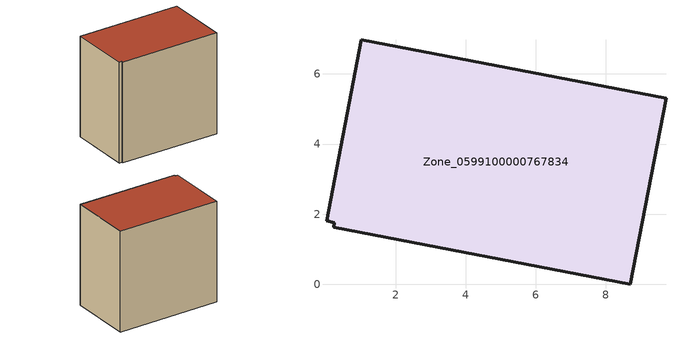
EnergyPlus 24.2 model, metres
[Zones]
Zone_0599100000767834
 floor ground (C_G): 1.02,6.98 9.71,5.3 8.69,0 0.23,1.63 0.25,1.76 0.03,1.81 z0
 wall outside (C_F): 8.69,0 9.71,5.3 1.02,6.98 0.03,1.81 0.25,1.76 0.23,1.63 8.69,0 z0:8.63
 roof outside (C_R): 9.71,5.3 1.02,6.98 0.03,1.81 0.25,1.76 0.23,1.63 8.69,0 z8.63
[BUILDING]
Pand.0599100000767834: North Axis=0; Terrain=City; Loads Convergence Tolerance Value=0.04; Temperature Convergence Tolerance Value=0.4; Solar Distribution=FullExterior; Maximum Number of Warmup Days=25; Minimum Number of Warmup Days=1
[Site:Location]
Rotterdam.The.Hague.AP_ZH_NLD Design_Conditions: Latitude=51.96; Longitude=4.45; Time Zone=1; Elevation=-4.5
[SITE:GROUNDTEMPERATURE:BUILDINGSURFACE]
18, 18, 18, 18, 18, 18, 18, 18, 18, 18, 18, 18
[MATERIAL] Thermal Absorptance=0.9; Solar Absorptance=0.7; Visible Absorptance=0.7
Name | Roughness | Thickness | Conductivity | Density | Specific Heat
G.TI.2006-2014 | MediumSmooth | 0.15 | 0.06 | 540 | 1210
F.TI.2006-2014 | Rough | 0.3 | 0.12 | 1920 | 840
R.TI.2006-2014 | MediumRough | 0.2 | 0.08 | 1500 | 1000
[CONSTRUCTION]
C_G: G.TI.2006-2014
C_F: F.TI.2006-2014
C_R: R.TI.2006-2014
[ZONE]
Zone_0599100000767834: Type=1; Multiplier=1; Ceiling Height=Autocalculate; Volume=Autocalculate; Floor Area=autocalculate; Part of Total Floor Area=Yes
[ZONEINFILTRATION:DESIGNFLOWRATE]
Infil_Zone_0599100000767834: Zone or ZoneList or Space or SpaceList=Zone_0599100000767834; Schedule=AlwaysOn; Design Flow Rate Calculation Method=Flow/Area; Flow Rate per Floor Area=0.0015; Constant Term Coefficient=1; Temperature Term Coefficient=0; Velocity Term Coefficient=0; Velocity Squared Term Coefficient=0
[HVACTEMPLATE:ZONE:IDEALLOADSAIRSYSTEM]
Zone_0599100000767834: Maximum Heating Supply Air Temperature=50; Minimum Cooling Supply Air Temperature=13; Maximum Heating Supply Air Humidity Ratio=0.0156; Minimum Cooling Supply Air Humidity Ratio=0.0077; Heating Limit=NoLimit; Cooling Limit=NoLimit; Dehumidification Control Type=ConstantSensibleHeatRatio; Cooling Sensible Heat Ratio=0.7; Dehumidification Setpoint=60; Humidification Control Type=None; Humidification Setpoint=30; Outdoor Air Method=None; Outdoor Air Flow Rate per Person=0.00944; Outdoor Air Flow Rate per Zone Floor Area=0; Outdoor Air Flow Rate per Zone=0; Demand Controlled Ventilation Type=None; Outdoor Air Economizer Type=NoEconomizer; Heat Recovery Type=None; Sensible Heat Recovery Effectiveness=0.7; Latent Heat Recovery Effectiveness=0.65
[ZONECONTROL:THERMOSTAT]
ThermostatControl_Zone_0599100000767834: Zone or ZoneList=Zone_0599100000767834; Control Type Schedule=DualSetpointControlType; Control 1=Thermostat_Zone_0599100000767834; Temperature Difference Between Cutout And Setpoint=0
[THERMOSTATSETPOINT:DUALSETPOINT]
Thermostat_Zone_0599100000767834: Heating Setpoint Temperature Schedule=HeatingSetpoint_Zone_0599100000767834; Cooling Setpoint Temperature Schedule=CoolingSetpoint_Zone_0599100000767834
[SCHEDULE:COMPACT]
HeatingSetpoint_Zone_0599100000767834: Through: 12/31, For: AllDays, Until: 24:00, 21
CoolingSetpoint_Zone_0599100000767834: Through: 12/31, For: AllDays, Until: 24:00, 24
DualSetpointControlType: Through: 12/31, For: AllDays, Until: 24:00, 4
AlwaysOn: Through: 12/31, For: AllDays, Until: 24:00, 1
